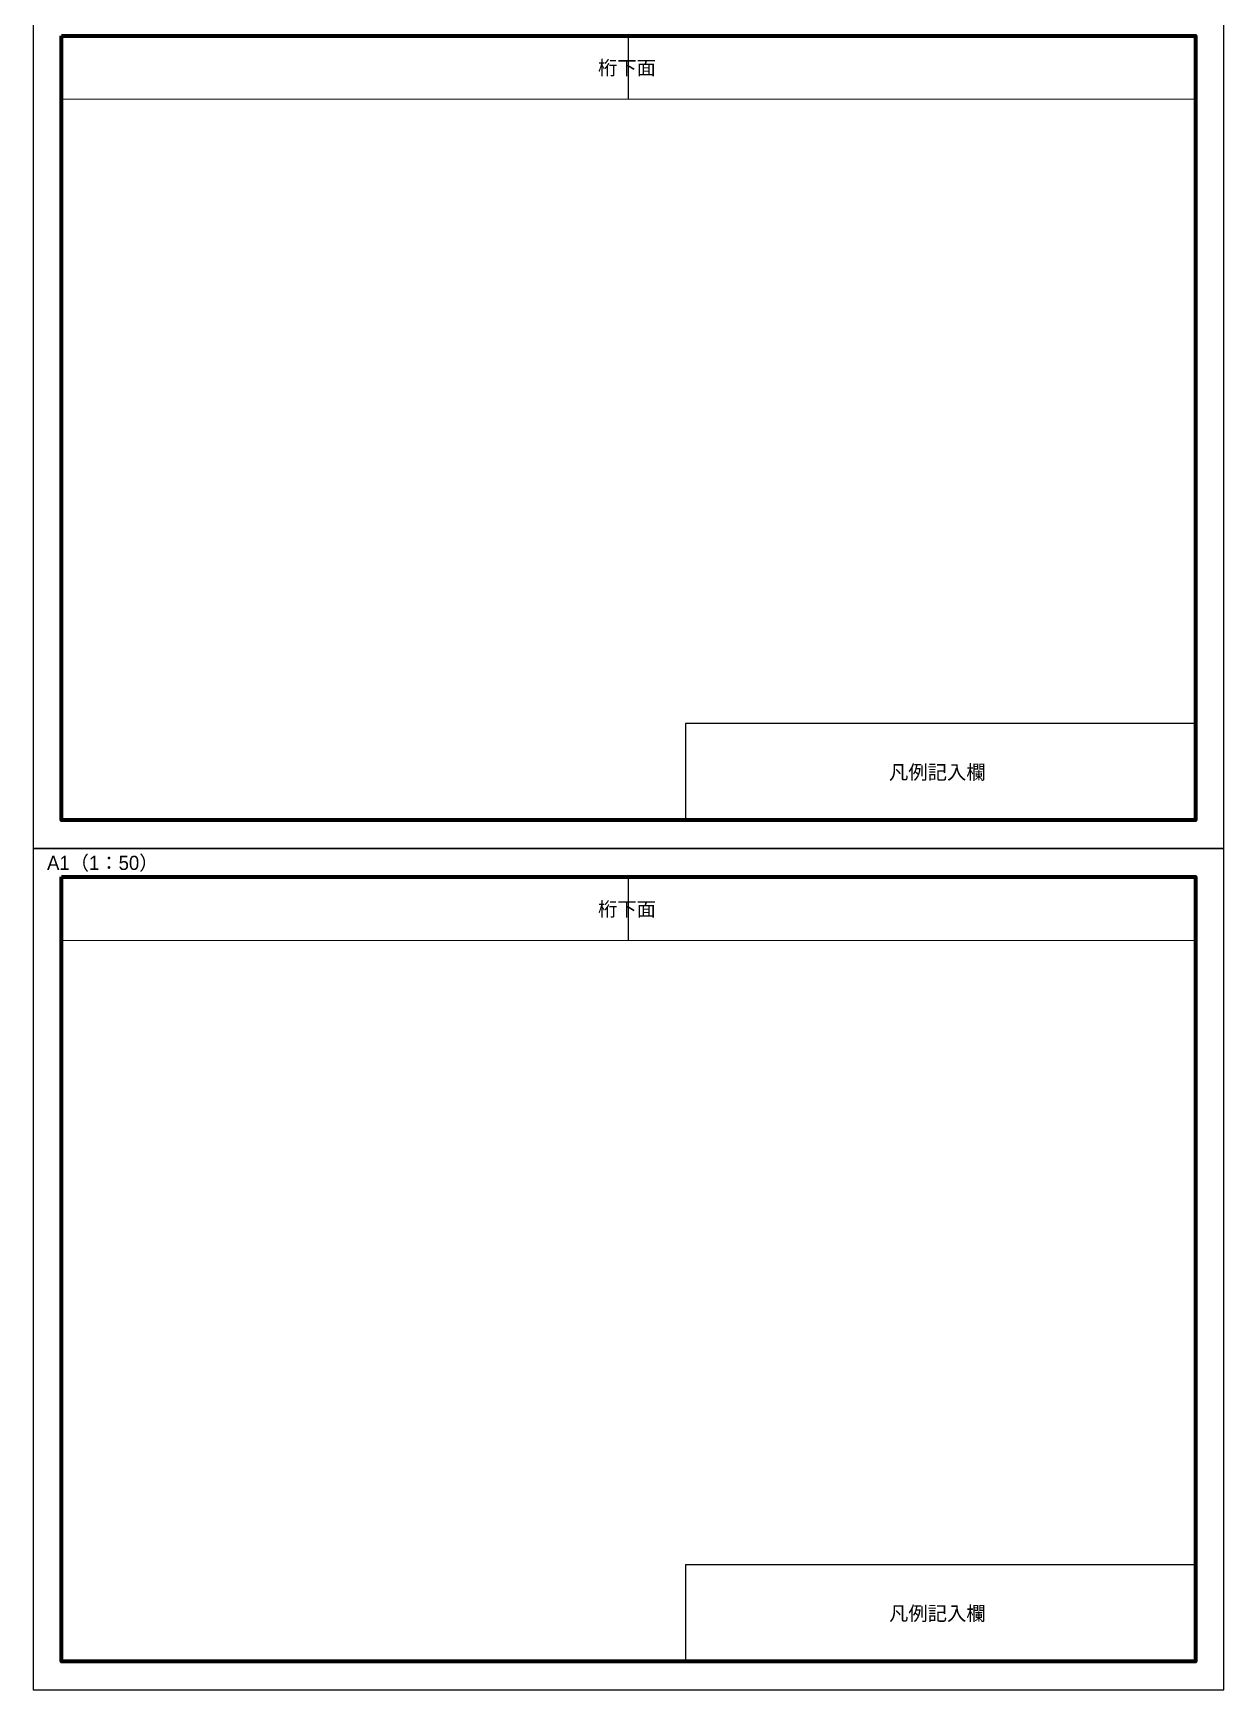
# Model space of a CAD drawing. Header units: millimetres. Extents: x 518650 to 665329, y 150326 to 246191.
# Drawn here: x 518650 to 560700, y 150326 to 208817 of the extents above; entities that cross this region are included whole.
import ezdxf

# ---------------------------------------------------------------- set-up
doc = ezdxf.new("R2010")
doc.units = ezdxf.units.MM
doc.layers.get('Defpoints').update_dxf_attribs({"color": 4})
for name, color, linetype, lineweight in [('D-STR-TXT', 7, 'Continuous', 13), ('D-TTL', 2, 'Continuous', 140), ('枠', 7, 'Continuous', 13)]:
    doc.layers.add(name, color=color, linetype=linetype, lineweight=lineweight)
doc.styles.add('MtXpl__', font='MS PGothic.ttf')

msp = doc.modelspace()

# ---------------------------------------------------------------- linework, layer by layer
at = {"layer": 'D-TTL', "linetype": 'Continuous'}
for points in [[(519650, 208726), (559700, 208726), (559700, 181026), (519650, 181026)], [(519650, 179026), (559700, 179026), (559700, 151326), (519650, 151326)]]:
    msp.add_lwpolyline(points, close=True, dxfattribs=at)
at = {"layer": 'Defpoints'}
for p, q in [((539675, 206484), (539675, 208726)), ((539675, 176784), (539675, 179026))]:
    msp.add_line(p, q, dxfattribs=at)
at = {"layer": 'Defpoints', "linetype": 'Continuous'}
for points in [[(518650, 180026), (560700, 180026), (560700, 209726), (518650, 209726)], [(518650, 150326), (560700, 150326), (560700, 180026), (518650, 180026)]]:
    msp.add_lwpolyline(points, close=True, dxfattribs=at)
at = {"layer": 'Defpoints'}
for points in [[(541693, 181026), (559700, 181026), (559700, 184441), (541693, 184441)], [(541693, 151326), (559700, 151326), (559700, 154741), (541693, 154741)]]:
    msp.add_lwpolyline(points, close=True, dxfattribs=at)
at = {"layer": '枠'}
for points in [[(519650, 206484), (519650, 181026), (559700, 181026), (559700, 206484)], [(519650, 176784), (519650, 151326), (559700, 151326), (559700, 176784)]]:
    msp.add_lwpolyline(points, close=True, dxfattribs=at)

# ---------------------------------------------------------------- texts
at = {"layer": 'D-STR-TXT', "style": 'MtXpl__'}
for p in [(538599, 207342), (538599, 177642)]:
    msp.add_text('桁下面', height=500, dxfattribs=at).set_placement(p)
at = {"layer": 'Defpoints', "style": 'MtXpl__'}
for s, p in [('凡例記入欄', (548876, 182474)), ('A1（1：50）', (519142, 179273)), ('凡例記入欄', (548876, 152774))]:
    msp.add_text(s, height=500, dxfattribs=at).set_placement(p)

doc.saveas('drawing.dxf')
